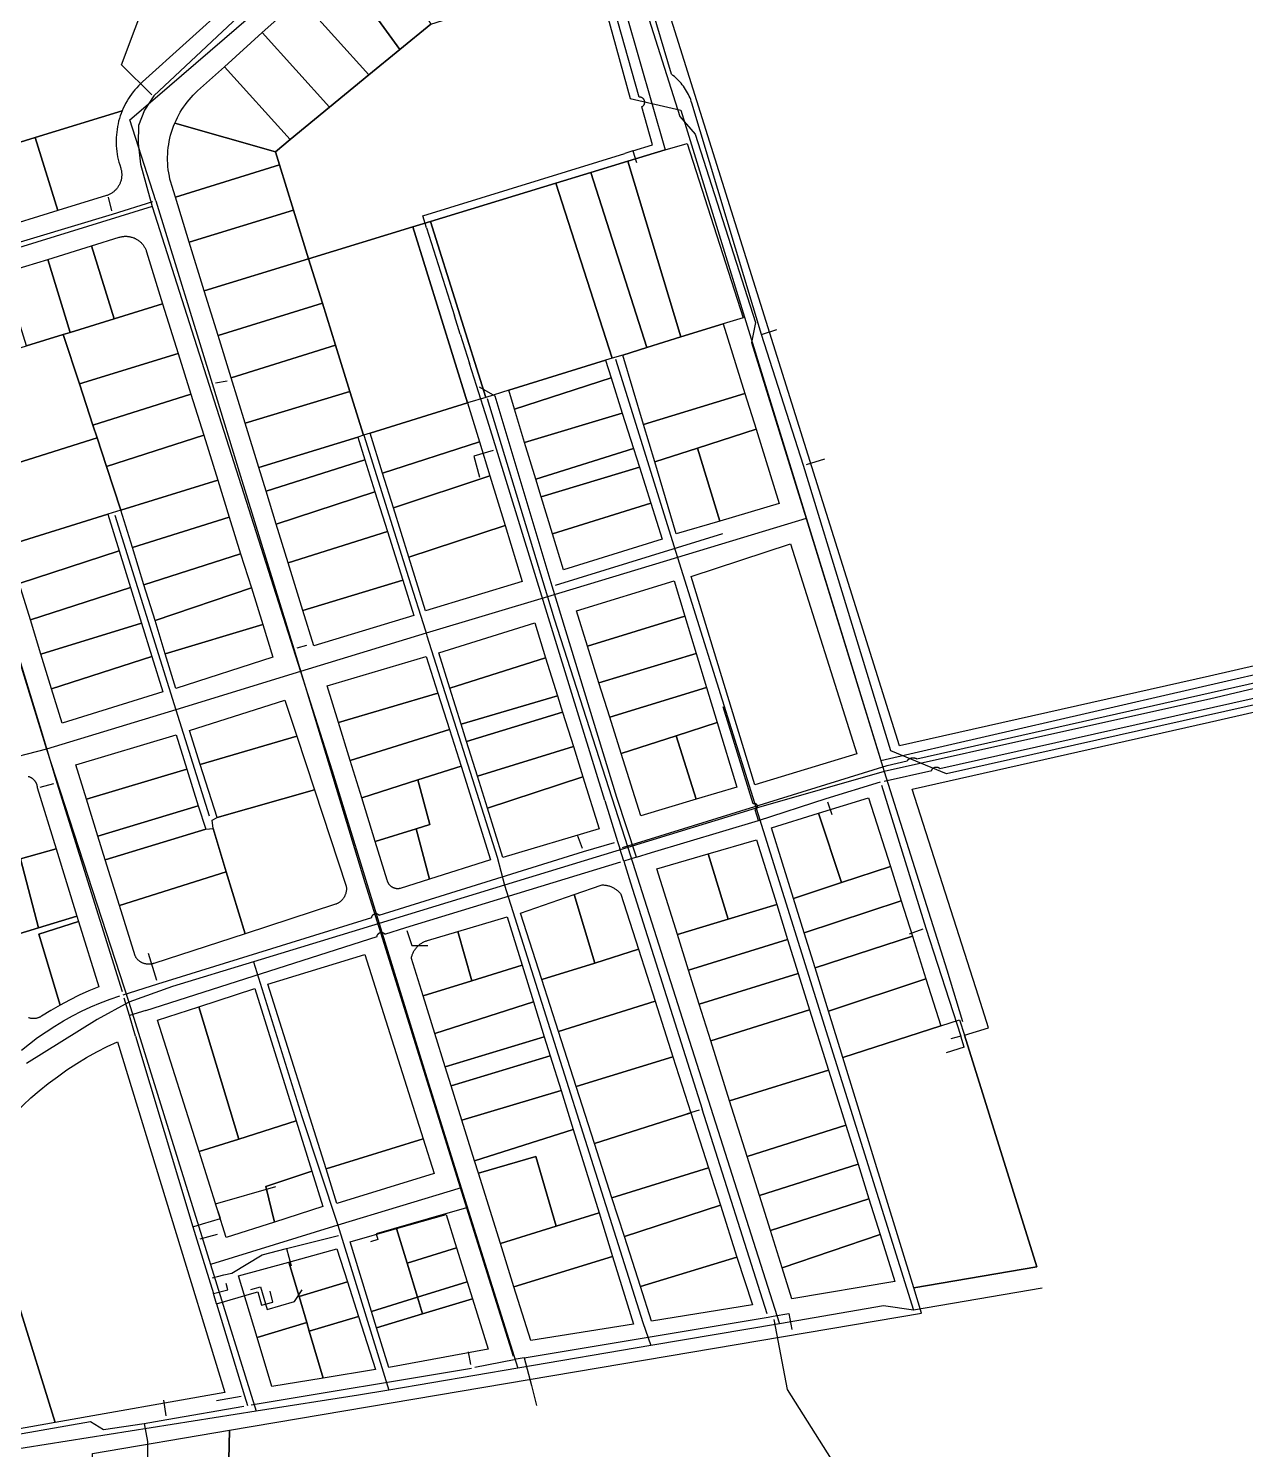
# Model space of a CAD drawing. Extents: x 1876309 to 1899261, y 443723 to 466661.
# Drawn here: x 1885375 to 1887048, y 452708 to 454662 of the extents above; entities that cross this region are included whole.
import ezdxf

# ---------------------------------------------------------------- set-up
doc = ezdxf.new("R2010")
doc.units = 0
doc.header["$MEASUREMENT"] = 0
for name, color, linetype in [('Parcels', 31, 'Continuous'), ('Roads', 7, 'Continuous'), ('Waterlines', 5, 'Continuous')]:
    doc.layers.add(name, color=color, linetype=linetype)

msp = doc.modelspace()

# ---------------------------------------------------------------- linework, layer by layer
at = {"layer": 'Parcels'}
for points in [[(1887092.1, 454943.9), (1887423.8, 453869.4), (1886998.8, 453771.7), (1886572.4, 453676), (1886251.4, 454698.6), (1886307.8, 454715.3), (1886647, 454815.7), (1887000, 454917.8), (1887092.1, 454943.9)], [(1885885.6, 454633.7), (1885802.4, 454747.9), (1885816.7, 454758), (1885831.3, 454767.7), (1885846.1, 454777), (1885861.2, 454785.8), (1885927.9, 454668.5), (1885885.6, 454633.7)], [(1885802.4, 454747.9), (1885885.6, 454633.7), (1885843, 454598.6), (1885748.3, 454703.6), (1885752.1, 454707.1), (1885768.4, 454721.2), (1885785.2, 454734.9), (1885802.4, 454747.9)], [(1885979.1, 454684.3), (1886033.4, 454701), (1886100.3, 454721.7), (1886170.6, 454743.4), (1886173.5, 454733.6), (1886189.3, 454680.3), (1886196.9, 454682.5), (1886250.1, 454495.4), (1886199.1, 454479.9), (1886148.1, 454464.3), (1886099.9, 454449.6), (1885927.6, 454397), (1885903.4, 454389.6), (1885759.9, 454345.8), (1885739.3, 454412.6), (1885720.1, 454474.7), (1885714.5, 454492.9), (1885734.7, 454509.6), (1885788.8, 454554.1), (1885843, 454598.6), (1885885.6, 454633.7), (1885927.9, 454668.5), (1885979.1, 454684.3)], [(1885748.3, 454703.6), (1885843, 454598.6), (1885788.8, 454554.1), (1885696.3, 454656.7), (1885748.3, 454703.6)], [(1885696.3, 454656.7), (1885788.8, 454554.1), (1885734.7, 454509.6), (1885644.3, 454609.8), (1885696.3, 454656.7)], [(1885734.7, 454509.6), (1885714.5, 454492.9), (1885576, 454532.3), (1885577.7, 454536.1), (1885579.5, 454539.9), (1885581.4, 454543.6), (1885583.5, 454547.3), (1885585.7, 454550.9), (1885588, 454554.4), (1885590.5, 454557.8), (1885593, 454561.2), (1885595.7, 454564.5), (1885598.5, 454567.6), (1885601.3, 454570.7), (1885604.3, 454573.7), (1885607.4, 454576.5), (1885644.3, 454609.8), (1885734.7, 454509.6)], [(1885415.1, 454412), (1885384.1, 454512.3), (1885503.6, 454549.2), (1885502.2, 454545.7), (1885501, 454542.1), (1885499.8, 454538.5), (1885498.8, 454534.8), (1885497.9, 454531.1), (1885497.2, 454527.4), (1885496.6, 454523.6), (1885496.1, 454519.9), (1885495.7, 454516.1), (1885495.5, 454512.3), (1885495.3, 454508.5), (1885495.4, 454504.7), (1885495.5, 454500.9), (1885495.8, 454497.2), (1885496.2, 454493.4), (1885496.8, 454489.6), (1885497.4, 454485.9), (1885498.3, 454482.2), (1885499.2, 454478.5), (1885500.2, 454474.9), (1885501.7, 454470.1), (1885502, 454469.1), (1885502.3, 454468.1), (1885502.5, 454467.1), (1885502.7, 454466), (1885502.8, 454465), (1885502.9, 454463.9), (1885503, 454462.9), (1885503, 454461.9), (1885503, 454460.8), (1885503, 454459.8), (1885502.9, 454458.7), (1885502.8, 454457.7), (1885502.7, 454456.6), (1885502.5, 454455.6), (1885502.3, 454454.6), (1885502.1, 454453.6), (1885501.8, 454452.6), (1885501.4, 454451.6), (1885501.1, 454450.6), (1885500.7, 454449.6), (1885500.3, 454448.6), (1885499.8, 454447.7), (1885499.3, 454446.8), (1885498.8, 454445.9), (1885498.3, 454445), (1885497.7, 454444.1), (1885497.1, 454443.3), (1885496.4, 454442.4), (1885495.7, 454441.6), (1885495.1, 454440.9), (1885494.3, 454440.1), (1885493.6, 454439.4), (1885492.8, 454438.7), (1885492, 454438), (1885491.2, 454437.3), (1885490.3, 454436.7), (1885489.5, 454436.1), (1885488.6, 454435.6), (1885487.7, 454435.1), (1885486.7, 454434.6), (1885485.8, 454434.1), (1885484.9, 454433.7), (1885483.9, 454433.3), (1885482.9, 454432.9), (1885481.9, 454432.6), (1885415.1, 454412)], [(1885576.8, 454430.5), (1885571.7, 454446.7), (1885570.5, 454450.9), (1885569.4, 454455.2), (1885568.5, 454459.4), (1885567.7, 454463.7), (1885567.1, 454468.1), (1885566.6, 454472.4), (1885566.3, 454476.8), (1885566.1, 454481.1), (1885566.1, 454485.5), (1885566.3, 454489.9), (1885566.6, 454494.2), (1885567, 454498.6), (1885567.6, 454502.9), (1885568.4, 454507.2), (1885569.2, 454511.5), (1885570.3, 454515.7), (1885571.5, 454519.9), (1885572.8, 454524.1), (1885574.3, 454528.2), (1885576, 454532.3), (1885714.5, 454492.9), (1885720.1, 454474.7), (1885576.8, 454430.5)], [(1885329, 454385.4), (1885298, 454485.7), (1885384.1, 454512.3), (1885415.1, 454412), (1885329, 454385.4)], [(1886272, 454238.2), (1886199.1, 454479.9), (1886250.1, 454495.4), (1886280.6, 454504.1), (1886357.4, 454264.6), (1886330.2, 454256.2), (1886272, 454238.2)], [(1885595.9, 454368.4), (1885576.8, 454430.5), (1885720.1, 454474.7), (1885739.3, 454412.6), (1885595.9, 454368.4)], [(1886272, 454238.2), (1886225.1, 454223.7), (1886148.1, 454464.3), (1886199.1, 454479.9), (1886272, 454238.2)], [(1886225.1, 454223.7), (1886192.2, 454213.4), (1886177.4, 454208.9), (1886099.9, 454449.6), (1886148.1, 454464.3), (1886225.1, 454223.7)], [(1886177.4, 454208.9), (1886168.4, 454206.1), (1886035.3, 454164.9), (1886003.6, 454155.1), (1885927.6, 454397), (1886099.9, 454449.6), (1886177.4, 454208.9)], [(1885739.3, 454412.6), (1885759.9, 454345.8), (1885616.6, 454301.5), (1885595.9, 454368.4), (1885739.3, 454412.6)], [(1886003.6, 454155.1), (1885978.6, 454147.4), (1885903.4, 454389.6), (1885927.6, 454397), (1886003.6, 454155.1)], [(1885461.4, 454363.4), (1885499.6, 454375.3), (1885500.6, 454375.6), (1885501.6, 454375.8), (1885502.7, 454376), (1885503.7, 454376.2), (1885504.7, 454376.4), (1885505.8, 454376.5), (1885506.8, 454376.6), (1885507.9, 454376.6), (1885508.9, 454376.6), (1885509.9, 454376.6), (1885511, 454376.5), (1885512, 454376.4), (1885513.1, 454376.3), (1885514.1, 454376.1), (1885515.1, 454375.9), (1885516.1, 454375.6), (1885517.1, 454375.3), (1885518.1, 454375), (1885519.1, 454374.7), (1885520.1, 454374.3), (1885521.1, 454373.8), (1885522, 454373.4), (1885522.9, 454372.9), (1885523.8, 454372.4), (1885524.7, 454371.8), (1885525.6, 454371.2), (1885526.4, 454370.6), (1885527.3, 454370), (1885528.1, 454369.3), (1885528.9, 454368.6), (1885529.6, 454367.9), (1885530.3, 454367.1), (1885531, 454366.4), (1885531.7, 454365.6), (1885532.4, 454364.7), (1885533, 454363.9), (1885533.6, 454363), (1885534.1, 454362.1), (1885534.7, 454361.2), (1885535.2, 454360.3), (1885535.6, 454359.4), (1885536, 454358.4), (1885536.4, 454357.4), (1885536.8, 454356.5), (1885537.1, 454355.5), (1885559.3, 454283.8), (1885492.4, 454263.1), (1885461.4, 454363.4)], [(1885903.4, 454389.6), (1885978.6, 454147.4), (1885844.6, 454105.9), (1885835.5, 454103.1), (1885816.7, 454163.4), (1885796.9, 454226.9), (1885778.9, 454284.7), (1885759.9, 454345.8), (1885903.4, 454389.6)], [(1885401.2, 454344.9), (1885461.4, 454363.4), (1885492.4, 454263.1), (1885432.2, 454244.5), (1885401.2, 454344.9)], [(1885341, 454326.3), (1885401.2, 454344.9), (1885432.2, 454244.5), (1885422.7, 454241.6), (1885372, 454225.9), (1885341, 454326.3)], [(1885635.5, 454240.1), (1885616.6, 454301.5), (1885759.9, 454345.8), (1885778.9, 454284.7), (1885635.5, 454240.1)], [(1885444.9, 454173.6), (1885422.7, 454241.6), (1885432.2, 454244.5), (1885492.4, 454263.1), (1885559.3, 454283.8), (1885580.6, 454215.6), (1885444.9, 454173.6)], [(1885778.9, 454284.7), (1885796.9, 454226.9), (1885653.5, 454182), (1885635.5, 454240.1), (1885778.9, 454284.7)], [(1885463.5, 454117.1), (1885469.2, 454099.4), (1885280.1, 454039.9), (1885234.6, 454188.7), (1885250.1, 454193.5), (1885270.9, 454199.9), (1885272.3, 454195.1), (1885311.8, 454207.3), (1885372, 454225.9), (1885422.7, 454241.6), (1885444.9, 454173.6), (1885463.5, 454117.1)], [(1886360.1, 454160.3), (1886220.6, 454118), (1886192.2, 454213.4), (1886225.1, 454223.7), (1886272, 454238.2), (1886330.2, 454256.2), (1886360.1, 454160.3)], [(1885796.9, 454226.9), (1885816.7, 454163.4), (1885672.7, 454119.6), (1885653.5, 454182), (1885796.9, 454226.9)], [(1885444.9, 454173.6), (1885580.6, 454215.6), (1885598, 454159.7), (1885463.5, 454117.1), (1885444.9, 454173.6)], [(1886175.9, 454182.2), (1886043.2, 454138.8), (1886035.3, 454164.9), (1886168.4, 454206.1), (1886175.9, 454182.2)], [(1886191.3, 454133.5), (1886057.1, 454093.3), (1886043.2, 454138.8), (1886175.9, 454182.2), (1886191.3, 454133.5)], [(1885482, 454060.3), (1885469.2, 454099.4), (1885463.5, 454117.1), (1885598, 454159.7), (1885615.7, 454103), (1885482, 454060.3)], [(1885816.7, 454163.4), (1885835.5, 454103.1), (1885827.5, 454100.6), (1885691.6, 454058.5), (1885672.7, 454119.6), (1885816.7, 454163.4)], [(1886235.9, 454066.6), (1886220.6, 454118), (1886360.1, 454160.3), (1886375.4, 454111.2), (1886294.8, 454085.4), (1886235.9, 454066.6)], [(1885995, 454093.8), (1885861.8, 454051.1), (1885844.6, 454105.9), (1885978.6, 454147.4), (1885995, 454093.8)], [(1886206.8, 454084.6), (1886072.5, 454042.7), (1886057.1, 454093.3), (1886191.3, 454133.5), (1886206.8, 454084.6)], [(1885482, 454060.3), (1885615.7, 454103), (1885635.1, 454041.1), (1885501.9, 453999.8), (1885482, 454060.3)], [(1885827.5, 454100.6), (1885837.3, 454069.4), (1885701.6, 454026.1), (1885691.6, 454058.5), (1885827.5, 454100.6)], [(1886294.8, 454085.4), (1886375.4, 454111.2), (1886407.3, 454009), (1886325.4, 453985.1), (1886294.8, 454085.4)], [(1885482, 454060.3), (1885501.9, 453999.8), (1885484, 453994.3), (1885345.8, 453951.6), (1885290, 453934.3), (1885262.1, 454017.9), (1885257.2, 454032.7), (1885280.1, 454039.9), (1885469.2, 454099.4), (1885482, 454060.3)], [(1886009.2, 454047.3), (1885876.7, 454003.1), (1885861.8, 454051.1), (1885995, 454093.8), (1886009.2, 454047.3)], [(1886214.8, 454059.3), (1886079.9, 454018.3), (1886072.5, 454042.7), (1886206.8, 454084.6), (1886214.8, 454059.3)], [(1886294.8, 454085.4), (1886325.4, 453985.1), (1886265.5, 453967.7), (1886235.9, 454066.6), (1886294.8, 454085.4)], [(1885837.3, 454069.4), (1885851.2, 454025.1), (1885715.6, 453980.6), (1885701.6, 454026.1), (1885837.3, 454069.4)], [(1886030.1, 453979), (1885897.8, 453935.6), (1885876.7, 454003.1), (1886009.2, 454047.3), (1886030.1, 453979)], [(1886230.5, 454009.7), (1886095.3, 453967.6), (1886079.9, 454018.3), (1886214.8, 454059.3), (1886230.5, 454009.7)], [(1885517.8, 453948.5), (1885501.9, 453999.8), (1885635.1, 454041.1), (1885650.9, 453990.4), (1885517.8, 453948.5)], [(1885851.2, 454025.1), (1885868.3, 453970.6), (1885732, 453927.6), (1885715.6, 453980.6), (1885851.2, 454025.1)], [(1886230.5, 454009.7), (1886246.1, 453960.3), (1886110.5, 453917.8), (1886095.3, 453967.6), (1886230.5, 454009.7)], [(1885499.6, 453944), (1885362, 453899.2), (1885345.8, 453951.6), (1885484, 453994.3), (1885499.6, 453944)], [(1885517.8, 453948.5), (1885650.9, 453990.4), (1885666.5, 453940.2), (1885533.5, 453897.5), (1885517.8, 453948.5)], [(1885868.3, 453970.6), (1885889.4, 453903.7), (1885752.2, 453862), (1885732, 453927.6), (1885868.3, 453970.6)], [(1885897.8, 453935.6), (1886030.1, 453979), (1886053.8, 453902), (1885920.9, 453861.6), (1885897.8, 453935.6)], [(1885515.1, 453893.9), (1885377.4, 453849), (1885362, 453899.2), (1885499.6, 453944), (1885515.1, 453893.9)], [(1886422.9, 453953.8), (1886513.9, 453664.8), (1886373.4, 453622.2), (1886286.2, 453909), (1886422.9, 453953.8)], [(1885533.5, 453897.5), (1885666.5, 453940.2), (1885681.3, 453893.1), (1885548.8, 453848.1), (1885533.5, 453897.5)], [(1885530.4, 453844.5), (1885391.8, 453802.2), (1885377.4, 453849), (1885515.1, 453893.9), (1885530.4, 453844.5)], [(1885562.9, 453802.3), (1885548.8, 453848.1), (1885681.3, 453893.1), (1885697.1, 453842.6), (1885562.9, 453802.3)], [(1885889.4, 453903.7), (1885904.7, 453855.2), (1885767.2, 453813.3), (1885752.2, 453862), (1885889.4, 453903.7)], [(1886277.5, 453854.1), (1886143.4, 453813), (1886128.2, 453861.4), (1886262.7, 453903), (1886277.5, 453854.1)], [(1886293, 453802.7), (1886159.3, 453762.4), (1886143.4, 453813), (1886277.5, 453854.1), (1886293, 453802.7)], [(1885544.6, 453798.7), (1885406.5, 453754.3), (1885391.8, 453802.2), (1885530.4, 453844.5), (1885544.6, 453798.7)], [(1885562.9, 453802.3), (1885697.1, 453842.6), (1885711, 453798), (1885577.6, 453754.8), (1885562.9, 453802.3)], [(1885954.3, 453755.1), (1885939.1, 453803.9), (1886070.9, 453845), (1886085.9, 453796.9), (1885954.3, 453755.1)], [(1885544.6, 453798.7), (1885559.7, 453750), (1885421.2, 453707), (1885406.5, 453754.3), (1885544.6, 453798.7)], [(1885800.9, 453708.2), (1885785.4, 453758.3), (1885921.8, 453798.8), (1885937.8, 453748.2), (1885800.9, 453708.2)], [(1886102.3, 453744.7), (1885969.9, 453705.6), (1885954.3, 453755.1), (1886085.9, 453796.9), (1886102.3, 453744.7)], [(1886159.3, 453762.4), (1886293, 453802.7), (1886307.2, 453756.1), (1886174.2, 453715.2), (1886159.3, 453762.4)], [(1885953.7, 453698.2), (1885817.1, 453656), (1885800.9, 453708.2), (1885937.8, 453748.2), (1885953.7, 453698.2)], [(1886189.8, 453665.5), (1886174.2, 453715.2), (1886307.2, 453756.1), (1886321.8, 453707.9), (1886265.3, 453689.8), (1886189.8, 453665.5)], [(1885610.9, 453650.2), (1885596, 453697.1), (1885727.4, 453738.9), (1885743.8, 453689.1), (1885610.9, 453650.2)], [(1886109.3, 453722.2), (1885977.3, 453681.9), (1885969.9, 453705.6), (1886102.3, 453744.7), (1886109.3, 453722.2)], [(1886124.1, 453675), (1885992.2, 453634.3), (1885977.3, 453681.9), (1886109.3, 453722.2), (1886124.1, 453675)], [(1885592.5, 453643.9), (1885454.6, 453602.6), (1885440, 453649.8), (1885577.7, 453691.1), (1885592.5, 453643.9)], [(1885910.3, 453629), (1885833.1, 453604.6), (1885817.1, 453656), (1885953.7, 453698.2), (1885969.6, 453647.8), (1885910.3, 453629)], [(1886265.3, 453689.8), (1886292.8, 453602.4), (1886216.7, 453579.9), (1886189.8, 453665.5), (1886265.3, 453689.8)], [(1886265.3, 453689.8), (1886321.8, 453707.9), (1886348.7, 453619), (1886292.8, 453602.4), (1886265.3, 453689.8)], [(1885768, 453615.5), (1885634.1, 453577.5), (1885610.9, 453650.2), (1885743.8, 453689.1), (1885768, 453615.5)], [(1886124.1, 453675), (1886137.2, 453633.2), (1886006, 453590.3), (1885992.2, 453634.3), (1886124.1, 453675)], [(1885608.3, 453593.5), (1885470.3, 453551.9), (1885454.6, 453602.6), (1885592.5, 453643.9), (1885608.3, 453593.5)], [(1885926.2, 453492.6), (1885907.8, 453561.9), (1885926.9, 453567.8), (1885910.3, 453629), (1885969.6, 453647.8), (1886010.2, 453519.4), (1885926.2, 453492.6)], [(1886137.2, 453633.2), (1886159.5, 453562), (1886027.3, 453522.6), (1886006, 453590.3), (1886137.2, 453633.2)], [(1885646.6, 453502.9), (1885628.6, 453562.3), (1885627.3, 453573.6), (1885634.1, 453577.5), (1885768, 453615.5), (1885811.7, 453482.8), (1885811.8, 453482.1), (1885811.9, 453481.3), (1885811.9, 453480.5), (1885812, 453479.7), (1885812, 453479), (1885811.9, 453478.2), (1885811.9, 453477.4), (1885811.8, 453476.6), (1885811.7, 453475.9), (1885811.6, 453475.1), (1885811.4, 453474.3), (1885811.2, 453473.6), (1885811, 453472.8), (1885810.8, 453472.1), (1885810.5, 453471.3), (1885810.2, 453470.6), (1885809.9, 453469.9), (1885809.5, 453469.2), (1885809.2, 453468.5), (1885808.8, 453467.8), (1885808.4, 453467.2), (1885808, 453466.5), (1885807.5, 453465.9), (1885807, 453465.3), (1885806.5, 453464.7), (1885806, 453464.1), (1885805.5, 453463.5), (1885804.9, 453463), (1885804.4, 453462.4), (1885803.8, 453461.9), (1885803.2, 453461.4), (1885802.5, 453461), (1885801.9, 453460.5), (1885801.2, 453460.1), (1885800.6, 453459.7), (1885799.9, 453459.3), (1885799.2, 453459), (1885798.5, 453458.6), (1885797.8, 453458.3), (1885797, 453458.1), (1885672.6, 453417.6), (1885646.6, 453502.9)], [(1885833.1, 453604.6), (1885910.3, 453629), (1885926.9, 453567.8), (1885907.8, 453561.9), (1885851.7, 453544.6), (1885833.1, 453604.6)], [(1885618.5, 453561.2), (1885480.4, 453519.3), (1885470.3, 453551.9), (1885608.3, 453593.5), (1885618.5, 453561.2)], [(1886493, 453487.8), (1886461.4, 453583.4), (1886529.9, 453604.6), (1886560, 453509.9), (1886493, 453487.8)], [(1886493, 453487.8), (1886426.8, 453465.8), (1886396.6, 453563.3), (1886461.4, 453583.4), (1886493, 453487.8)], [(1885628.6, 453562.3), (1885646.6, 453502.9), (1885499.8, 453456.6), (1885480.4, 453519.3), (1885618.5, 453561.2), (1885628.6, 453562.3)], [(1885907.8, 453561.9), (1885926.2, 453492.6), (1885886.1, 453479.8), (1885885.6, 453479.7), (1885885.1, 453479.6), (1885884.6, 453479.6), (1885884.1, 453479.5), (1885883.5, 453479.5), (1885883, 453479.4), (1885882.5, 453479.4), (1885882, 453479.4), (1885881.5, 453479.5), (1885881, 453479.5), (1885880.5, 453479.6), (1885880, 453479.7), (1885879.5, 453479.8), (1885879, 453479.9), (1885878.5, 453480), (1885878, 453480.2), (1885877.5, 453480.3), (1885877.1, 453480.5), (1885876.6, 453480.7), (1885876.1, 453480.9), (1885875.7, 453481.2), (1885875.2, 453481.4), (1885874.8, 453481.7), (1885874.4, 453481.9), (1885874, 453482.2), (1885873.6, 453482.5), (1885873.2, 453482.9), (1885872.8, 453483.2), (1885872.4, 453483.5), (1885872, 453483.9), (1885871.7, 453484.3), (1885871.4, 453484.7), (1885871, 453485.1), (1885870.7, 453485.5), (1885870.4, 453485.9), (1885870.2, 453486.3), (1885869.9, 453486.7), (1885869.7, 453487.2), (1885869.4, 453487.6), (1885869.2, 453488.1), (1885869, 453488.6), (1885868.8, 453489), (1885868.7, 453489.5), (1885868.5, 453490), (1885868.4, 453490.5), (1885868.2, 453491), (1885851.7, 453544.6), (1885907.8, 453561.9)], [(1885413, 453534.1), (1885441.5, 453441.5), (1885388.7, 453425.5), (1885363.8, 453520.4), (1885413, 453534.1)], [(1886336.8, 453437.4), (1886309.5, 453527.5), (1886375.8, 453546.8), (1886403.7, 453457.6), (1886336.8, 453437.4)], [(1885363.8, 453520.4), (1885388.7, 453425.5), (1885332.6, 453408.5), (1885302.2, 453503.3), (1885356.3, 453518.3), (1885363.8, 453520.4)], [(1886336.8, 453437.4), (1886267.1, 453416.5), (1886238.8, 453506.8), (1886309.5, 453527.5), (1886336.8, 453437.4)], [(1885646.6, 453502.9), (1885672.6, 453417.6), (1885547, 453376.7), (1885546.3, 453376.5), (1885545.6, 453376.3), (1885544.9, 453376.1), (1885544.1, 453376), (1885543.4, 453375.8), (1885542.7, 453375.7), (1885542, 453375.7), (1885541.2, 453375.6), (1885540.5, 453375.6), (1885539.8, 453375.6), (1885539, 453375.6), (1885538.3, 453375.7), (1885537.6, 453375.7), (1885536.9, 453375.8), (1885536.1, 453376), (1885535.4, 453376.1), (1885534.7, 453376.3), (1885534, 453376.5), (1885533.3, 453376.7), (1885532.6, 453377), (1885532, 453377.2), (1885531.3, 453377.5), (1885530.6, 453377.9), (1885530, 453378.2), (1885529.3, 453378.6), (1885528.7, 453379), (1885528.1, 453379.4), (1885527.5, 453379.8), (1885527, 453380.3), (1885526.4, 453380.7), (1885525.8, 453381.2), (1885525.3, 453381.7), (1885524.8, 453382.2), (1885524.3, 453382.8), (1885523.9, 453383.4), (1885523.4, 453383.9), (1885523, 453384.5), (1885522.6, 453385.1), (1885522.2, 453385.8), (1885521.8, 453386.4), (1885521.5, 453387), (1885499.8, 453456.6), (1885646.6, 453502.9)], [(1886426.8, 453465.8), (1886493, 453487.8), (1886560, 453509.9), (1886575, 453462.7), (1886441.4, 453418.9), (1886426.8, 453465.8)], [(1886153.7, 453377.3), (1886125, 453471.5), (1886162.4, 453484.5), (1886163.5, 453484.6), (1886164.6, 453484.6), (1886165.7, 453484.6), (1886166.8, 453484.5), (1886167.9, 453484.4), (1886169, 453484.2), (1886170.1, 453484), (1886171.2, 453483.8), (1886172.2, 453483.5), (1886173.3, 453483.2), (1886174.3, 453482.9), (1886175.4, 453482.5), (1886176.4, 453482.1), (1886177.4, 453481.7), (1886178.4, 453481.2), (1886179.4, 453480.7), (1886180.4, 453480.1), (1886181.3, 453479.5), (1886182.2, 453478.9), (1886183.1, 453478.3), (1886184, 453477.6), (1886184.8, 453476.9), (1886185.7, 453476.1), (1886186.5, 453475.4), (1886187.2, 453474.6), (1886188, 453473.8), (1886188.7, 453472.9), (1886189.4, 453472), (1886213.7, 453396.2), (1886153.7, 453377.3)], [(1886153.7, 453377.3), (1886080.7, 453354.4), (1886051.3, 453445.8), (1886125, 453471.5), (1886153.7, 453377.3)], [(1886403.7, 453457.6), (1886418.7, 453409.8), (1886282.5, 453367.4), (1886267.1, 453416.5), (1886336.8, 453437.4), (1886403.7, 453457.6)], [(1886441.4, 453418.9), (1886575, 453462.7), (1886590.4, 453414.1), (1886456.4, 453370.6), (1886441.4, 453418.9)], [(1885984.4, 453353), (1885965, 453420.5), (1886033, 453440.6), (1886053.5, 453374.5), (1885984.4, 453353)], [(1885443.8, 453434.3), (1885471.4, 453344.6), (1885457.8, 453339), (1885444.4, 453332.9), (1885431.3, 453326.4), (1885418.3, 453319.5), (1885388.8, 453416.8), (1885443.8, 453434.3)], [(1885984.4, 453353), (1885917.4, 453332), (1885901.3, 453383.4), (1885901.5, 453384.5), (1885901.7, 453385.5), (1885902, 453386.5), (1885902.3, 453387.6), (1885902.6, 453388.6), (1885903, 453389.6), (1885903.4, 453390.6), (1885903.8, 453391.5), (1885904.3, 453392.5), (1885904.8, 453393.4), (1885905.3, 453394.3), (1885905.9, 453395.3), (1885906.5, 453396.1), (1885907.1, 453397), (1885907.8, 453397.8), (1885908.5, 453398.7), (1885909.2, 453399.5), (1885909.9, 453400.2), (1885910.7, 453401), (1885911.5, 453401.7), (1885912.3, 453402.4), (1885913.1, 453403), (1885914, 453403.7), (1885914.9, 453404.3), (1885915.8, 453404.8), (1885916.7, 453405.4), (1885917.6, 453405.9), (1885918.6, 453406.3), (1885919.6, 453406.8), (1885920.6, 453407.2), (1885921.6, 453407.6), (1885922.6, 453407.9), (1885923.6, 453408.2), (1885965, 453420.5), (1885984.4, 453353)], [(1886282.5, 453367.4), (1886418.7, 453409.8), (1886433.4, 453362.8), (1886297.2, 453320.9), (1886282.5, 453367.4)], [(1886456.4, 453370.6), (1886590.4, 453414.1), (1886609, 453355.5), (1886474.9, 453310.9), (1886456.4, 453370.6)], [(1885917.7, 453135.3), (1885784, 453094.3), (1885703.9, 453348.2), (1885837.2, 453388.8), (1885917.7, 453135.3)], [(1886153.7, 453377.3), (1886213.7, 453396.2), (1886236.6, 453324.6), (1886103.6, 453283.2), (1886080.7, 453354.4), (1886153.7, 453377.3)], [(1885984.4, 453353), (1886053.5, 453374.5), (1886069.3, 453323.7), (1885933.5, 453280.3), (1885917.4, 453332), (1885984.4, 453353)], [(1886449, 453312.9), (1886313.1, 453270.2), (1886297.2, 453320.9), (1886433.4, 453362.8), (1886449, 453312.9)], [(1885742.9, 453160.2), (1885663.9, 453135.2), (1885608.9, 453317), (1885686.2, 453342.1), (1885742.9, 453160.2)], [(1886474.9, 453310.9), (1886609, 453355.5), (1886629.6, 453290.8), (1886494.6, 453247.5), (1886474.9, 453310.9)], [(1886069.3, 453323.7), (1886084.1, 453276), (1885947.8, 453234.7), (1885933.5, 453280.3), (1886069.3, 453323.7)], [(1886261, 453248.3), (1886127.9, 453207.5), (1886103.6, 453283.2), (1886236.6, 453324.6), (1886261, 453248.3)], [(1885609.4, 453117.9), (1885552.3, 453298.6), (1885608.9, 453317), (1885663.9, 453135.2), (1885609.4, 453117.9)], [(1886475, 453229.9), (1886339, 453187.6), (1886313.1, 453270.2), (1886449, 453312.9), (1886475, 453229.9)], [(1886662.1, 453278), (1886761.2, 452959.4), (1886592.1, 452930.7), (1886494.6, 453247.5), (1886629.6, 453290.8), (1886655.3, 453299), (1886662.1, 453278)], [(1885360.5, 452909.4), (1885300.4, 453102.5), (1885308.9, 453114.7), (1885317.7, 453126.6), (1885326.9, 453138.2), (1885336.5, 453149.6), (1885346.4, 453160.6), (1885356.7, 453171.3), (1885367.3, 453181.6), (1885378.2, 453191.7), (1885389.4, 453201.3), (1885401.8, 453211.4), (1885414.6, 453221), (1885427.7, 453230.2), (1885441.1, 453239), (1885454.7, 453247.2), (1885468.7, 453255), (1885482.9, 453262.3), (1885497.4, 453269.1), (1885644.6, 452786.9), (1885411.4, 452745.5), (1885360.5, 452909.4)], [(1885947.8, 453234.7), (1886084.1, 453276), (1886092.3, 453249.6), (1885956.1, 453208.2), (1885947.8, 453234.7)], [(1885970.8, 453161.1), (1885956.1, 453208.2), (1886092.3, 453249.6), (1886107.1, 453201.9), (1885970.8, 453161.1)], [(1886261, 453248.3), (1886285.6, 453171.2), (1886153.2, 453128.9), (1886127.9, 453207.5), (1886261, 453248.3)], [(1886339, 453187.6), (1886475, 453229.9), (1886498.7, 453154.3), (1886363, 453111.1), (1886339, 453187.6)], [(1886107.1, 453201.9), (1886123.8, 453148.4), (1885988.3, 453105.1), (1885970.8, 453161.1), (1886107.1, 453201.9)], [(1886153.2, 453128.9), (1886285.6, 453171.2), (1886309.8, 453095.7), (1886177.1, 453054.6), (1886153.2, 453128.9)], [(1885713.1, 453021), (1885646.7, 452999.9), (1885609.4, 453117.9), (1885663.9, 453135.2), (1885742.9, 453160.2), (1885764.4, 453091), (1885701.2, 453069.8), (1885713.1, 453021)], [(1886100.3, 453015.4), (1886072.6, 453111.3), (1885993.5, 453088.5), (1885988.3, 453105.1), (1886123.8, 453148.4), (1886159.4, 453033.8), (1886100.3, 453015.4)], [(1886363, 453111.1), (1886498.7, 453154.3), (1886515.5, 453100.8), (1886379.9, 453057.5), (1886363, 453111.1)], [(1885917.7, 453135.3), (1885932.8, 453087.7), (1885799, 453046.6), (1885784, 453094.3), (1885917.7, 453135.3)], [(1886100.3, 453015.4), (1886023.8, 452991.5), (1885993.5, 453088.5), (1886072.6, 453111.3), (1886100.3, 453015.4)], [(1885764.4, 453091), (1885779.6, 453042.3), (1885713.1, 453021), (1885701.2, 453069.8), (1885764.4, 453091)], [(1886177.1, 453054.6), (1886309.8, 453095.7), (1886326.3, 453044.3), (1886194.2, 453001.3), (1886177.1, 453054.6)], [(1886379.9, 453057.5), (1886515.5, 453100.8), (1886530.4, 453053.2), (1886395, 453009.4), (1886379.9, 453057.5)], [(1886545.8, 453003.8), (1886411.1, 452958.1), (1886395, 453009.4), (1886530.4, 453053.2), (1886545.8, 453003.8)], [(1885963.4, 452985.5), (1885895.4, 452964.7), (1885881, 453012.1), (1885949, 453031.4), (1885963.4, 452985.5)], [(1886100.3, 453015.4), (1886159.4, 453033.8), (1886178, 452973.8), (1886042.3, 452932.2), (1886023.8, 452991.5), (1886100.3, 453015.4)], [(1886194.2, 453001.3), (1886326.3, 453044.3), (1886349.1, 452972.8), (1886216.4, 452932.3), (1886194.2, 453001.3)], [(1885846.6, 452898.1), (1885817, 452994), (1885881, 453012.1), (1885895.4, 452964.7), (1885909.8, 452917.6), (1885846.6, 452898.1)], [(1886545.8, 453003.8), (1886566.1, 452939.2), (1886424.5, 452915.4), (1886411.1, 452958.1), (1886545.8, 453003.8)], [(1885732.7, 452966.1), (1885798.9, 452984.2), (1885813.3, 452938.9), (1885746.8, 452918.8), (1885732.7, 452966.1)], [(1885963.4, 452985.5), (1885978.1, 452938.7), (1885909.8, 452917.6), (1885895.4, 452964.7), (1885963.4, 452985.5)], [(1886042.3, 452932.2), (1886178, 452973.8), (1886206.9, 452880.8), (1886065.4, 452858.1), (1886042.3, 452932.2)], [(1886216.4, 452932.3), (1886349.1, 452972.8), (1886370.2, 452907.1), (1886231.7, 452884.8), (1886216.4, 452932.3)], [(1885689.2, 452862.5), (1885663.8, 452947.3), (1885732.7, 452966.1), (1885746.8, 452918.8), (1885757.5, 452883), (1885689.2, 452862.5)], [(1885761, 452871), (1885757.5, 452883), (1885746.8, 452918.8), (1885813.3, 452938.9), (1885828.5, 452891.3), (1885761, 452871)], [(1885916.8, 452894.8), (1885909.8, 452917.6), (1885978.1, 452938.7), (1885985.3, 452915.6), (1885916.8, 452894.8)], [(1885278.9, 452836.2), (1885265.8, 452881.8), (1885302, 452892.3), (1885360.5, 452909.4), (1885411.4, 452745.5), (1885315.5, 452728.5), (1885307.5, 452845.5), (1885278.9, 452836.2)], [(1885853.5, 452875.6), (1885846.6, 452898.1), (1885909.8, 452917.6), (1885916.8, 452894.8), (1885853.5, 452875.6)], [(1885853.5, 452875.6), (1885916.8, 452894.8), (1885985.3, 452915.6), (1886007, 452846.5), (1885870.4, 452820.9), (1885853.5, 452875.6)], [(1885780.2, 452806.5), (1885761, 452871), (1885828.5, 452891.3), (1885851.9, 452818.2), (1885780.2, 452806.5)], [(1885689.2, 452862.5), (1885757.5, 452883), (1885761, 452871), (1885780.2, 452806.5), (1885709.4, 452795), (1885689.2, 452862.5)], [(1885462.6, 452702.8), (1885651.3, 452734.8), (1885645.4, 452468.8), (1885457.9, 452472.7), (1885462.6, 452702.8)]]:
    msp.add_lwpolyline(points, close=True, dxfattribs=at)
for points in [[(1885711.9, 454751.6), (1885531.6, 454589), (1885528.9, 454586.4), (1885526.2, 454583.7), (1885523.6, 454581), (1885521.1, 454578.1), (1885518.7, 454575.2), (1885516.5, 454572.2), (1885514.3, 454569.1), (1885512.2, 454565.9), (1885510.3, 454562.7), (1885508.4, 454559.4), (1885506.7, 454556.1), (1885505.1, 454552.7), (1885503.6, 454549.2), (1885384.1, 454512.3), (1885298, 454485.7)], [(1885645.4, 452468.8), (1885651.3, 452734.8), (1886602.8, 452896), (1886592.1, 452930.7), (1886761.2, 452959.4), (1886662.1, 453278), (1886695, 453288.2), (1886681.1, 453331.5), (1886589.9, 453616.5), (1886998.8, 453708.5), (1887487.6, 453820.1)], [(1885374.4, 453634), (1885375, 453633.8), (1885375.6, 453633.6), (1885376.2, 453633.4), (1885376.7, 453633.1), (1885377.3, 453632.9), (1885377.8, 453632.6), (1885378.3, 453632.3), (1885378.8, 453632), (1885379.3, 453631.7), (1885379.8, 453631.3), (1885380.3, 453630.9), (1885380.8, 453630.6), (1885381.2, 453630.2), (1885381.7, 453629.8), (1885382.1, 453629.3), (1885382.5, 453628.9), (1885382.9, 453628.4), (1885383.3, 453628), (1885383.6, 453627.5), (1885384, 453627), (1885384.3, 453626.5), (1885384.6, 453625.9), (1885384.9, 453625.4), (1885385.2, 453624.9), (1885385.4, 453624.3), (1885385.7, 453623.8), (1885385.9, 453623.2), (1885386.1, 453622.6), (1885386.3, 453622.1), (1885386.4, 453621.5), (1885386.5, 453620.9), (1885386.7, 453620.3), (1885386.8, 453619.7), (1885386.8, 453619.1), (1885386.9, 453618.5), (1885413, 453534.1), (1885363.8, 453520.4)], [(1885332.6, 453408.5), (1885388.7, 453425.5), (1885388.7, 453425.5), (1885441.5, 453441.5), (1885443.8, 453434.3), (1885388.8, 453416.8), (1885418.3, 453319.5), (1885405.3, 453312), (1885392.5, 453304.1), (1885391.9, 453303.7), (1885391.3, 453303.3), (1885390.7, 453303), (1885390.1, 453302.7), (1885389.5, 453302.4), (1885388.8, 453302.2), (1885388.2, 453302), (1885387.5, 453301.7), (1885386.8, 453301.6), (1885386.2, 453301.4), (1885385.5, 453301.2), (1885384.8, 453301.1), (1885384.1, 453301), (1885383.4, 453301), (1885382.8, 453300.9), (1885382.1, 453300.9), (1885381.4, 453300.9), (1885380.7, 453300.9), (1885380, 453301), (1885379.3, 453301), (1885378.6, 453301.1), (1885377.9, 453301.2), (1885377.3, 453301.4), (1885376.6, 453301.5), (1885375.9, 453301.7), (1885375.3, 453301.9), (1885374.6, 453302.2)]]:
    msp.add_lwpolyline(points, dxfattribs=at)
at = {"layer": 'Roads'}
for p, q in [((1885545.1, 454417.4), (1885749, 453778.3)), ((1886181.8, 454207.6), (1886267.2, 453935)), ((1886005.5, 454153.7), (1886088.6, 453880.9)), ((1885493.6, 453993.3), (1885577.4, 453725.5)), ((1886444.1, 453988.5), (1886267.2, 453935)), ((1886444.1, 453988.5), (1886551.6, 453640.6)), ((1885316.7, 453939.9), (1885399.6, 453671.4)), ((1886267.2, 453935), (1886088.6, 453880.9)), ((1886267.2, 453935), (1886375.6, 453590.3)), ((1886088.6, 453880.9), (1885921.7, 453830.7)), ((1885921.7, 453830.7), (1885749, 453778.3)), ((1885749, 453778.3), (1885577.4, 453725.5)), ((1885577.4, 453725.5), (1885399.6, 453671.4)), ((1885577.4, 453725.5), (1885623.1, 453579.6)), ((1885399.6, 453671.4), (1885248.6, 453632.4)), ((1885399.6, 453671.4), (1885512.7, 453323.3)), ((1886551.6, 453640.6), (1886375.6, 453590.3)), ((1886375.6, 453590.3), (1886199, 453536.1)), ((1886375.6, 453590.3), (1886591.8, 452900.1)), ((1886199, 453536.1), (1886029.6, 453484.4)), ((1886199, 453536.1), (1886407.6, 452881.2)), ((1886029.6, 453484.4), (1885857.1, 453431.7)), ((1885857.1, 453431.7), (1885684.3, 453379)), ((1885969.8, 453068.3), (1885800.1, 453017)), ((1885969.8, 453068.3), (1886047.6, 452820.3)), ((1885800.1, 453017), (1885625.2, 452962.5)), ((1885800.1, 453017), (1885870.5, 452790.1)), ((1885625.2, 452962.5), (1885688.1, 452760.8)), ((1886768.6, 452930.2), (1886591.8, 452900.1)), ((1886407.6, 452881.2), (1886230.5, 452851.1)), ((1886230.5, 452851.1), (1886047.6, 452820.3)), ((1886047.6, 452820.3), (1885870.5, 452790.1))]:
    msp.add_line(p, q, dxfattribs=at)
for points in [[(1885976.5, 454885), (1885926.9, 454865.5), (1885840.5, 454822.3), (1885699.5, 454712.9), (1885547.3, 454569.9), (1885534.3, 454550.3), (1885526.2, 454529.2), (1885525.4, 454504.7), (1885529, 454475.6), (1885545.1, 454417.4)], [(1886222.1, 454694.4), (1886270.3, 454541.6), (1886291.6, 454517.1), (1886374.5, 454258), (1886368.9, 454230.4), (1886444.1, 453988.5)], [(1885545.1, 454417.4), (1885182.7, 454305.9), (1885149.5, 454298.5), (1885113.8, 454296.6), (1885079.6, 454301.5), (1885044.4, 454313.7), (1885015.1, 454329.8), (1884995, 454347.4)], [(1885835.8, 454103.2), (1885897.6, 453907.6), (1885920.6, 453833.9), (1885921.7, 453830.7)], [(1886088.6, 453880.9), (1886097.9, 453850.6), (1886199, 453536.1)], [(1887459, 453849.4), (1886998.8, 453740), (1886782.2, 453692.2), (1886551.6, 453640.6)], [(1885921.7, 453830.7), (1885922.8, 453827.4), (1886019.2, 453522.7), (1886029.6, 453484.4)], [(1885749, 453778.3), (1885792.5, 453641.5), (1885857.1, 453431.7)], [(1886551.6, 453640.6), (1886637.6, 453367.8), (1886659.2, 453296.8)], [(1886029.6, 453484.4), (1886219.5, 452882.8), (1886230.5, 452851.1)], [(1885857.1, 453431.7), (1885920.6, 453225.2), (1885969.8, 453068.3)], [(1885684.3, 453379), (1885572.8, 453344.9), (1885512.7, 453323.3)], [(1885684.3, 453379), (1885750.8, 453166.3), (1885800.1, 453017)], [(1885512.7, 453323.3), (1885469.2, 453299.5), (1885372, 453239.1)], [(1885512.7, 453323.3), (1885609, 453014.7), (1885625.2, 452962.5)], [(1886591.8, 452900.1), (1886550.5, 452905.7), (1886407.6, 452881.2)], [(1885870.5, 452790.1), (1885828.8, 452783), (1885688.1, 452760.8)], [(1885688.1, 452760.8), (1885254.4, 452692.1), (1885245.5, 452690.3)]]:
    msp.add_lwpolyline(points, dxfattribs=at)
at = {"layer": 'Waterlines', "color": 5}
for p, q in [((1886205.9, 454494.2), (1886194.8, 454490.7)), ((1886205.9, 454494.2), (1886211, 454478)), ((1885922.3, 454388.1), (1885960.6, 454267.2)), ((1885968.6, 454242.2), (1885960.6, 454267.2)), ((1885968.6, 454242.2), (1885981.4, 454201.8)), ((1886383, 454241.6), (1886403.7, 454248.6)), ((1885991, 454171.5), (1885981.4, 454201.8)), ((1885632, 454175.1), (1885647.8, 454178.1)), ((1885627.4, 454174.2), (1885666.5, 454047)), ((1886006.2, 454123.6), (1885991, 454171.5)), ((1886018.6, 454083.8), (1886006.2, 454123.6)), ((1886013.9, 454082.3), (1885987, 454074.2)), ((1886167.4, 453600.6), (1886018.6, 454083.8)), ((1885987, 454074.2), (1885995.2, 454045.3)), ((1886444.9, 454062.8), (1886469.9, 454070.5)), ((1885666.5, 454047), (1885739.7, 453809.2)), ((1886099.6, 453897), (1886329.5, 453968.1)), ((1886183.7, 453604.7), (1886094.9, 453895.5)), ((1885739.7, 453809.2), (1885837.2, 453487.9)), ((1885744.4, 453810.6), (1885757.5, 453814.4)), ((1886471.9, 453603.3), (1886546.6, 453626.5)), ((1886548, 453622), (1886608.6, 453425.3)), ((1886167.4, 453600.6), (1886184.8, 453544.2)), ((1886210.8, 453522.8), (1886183.7, 453604.7)), ((1886378.5, 453573.1), (1886471.9, 453603.3)), ((1886473.4, 453598.9), (1886479.3, 453581.6)), ((1886231.5, 453529.1), (1886378.5, 453573.1)), ((1886136.5, 453534.8), (1886129.8, 453553.3)), ((1886138.1, 453530.5), (1886180.8, 453543.1)), ((1886184.8, 453544.2), (1886187.8, 453534.8)), ((1886193.3, 453517.5), (1886187.8, 453534.8)), ((1885893.5, 453426.2), (1886189.3, 453516.3)), ((1886210.8, 453522.8), (1886193.3, 453517.5)), ((1886193.3, 453517.5), (1886202.7, 453487.7)), ((1886210.8, 453522.8), (1886231.5, 453529.1)), ((1885837.2, 453487.9), (1885866.1, 453396)), ((1886202.7, 453487.7), (1886301.3, 453176.1)), ((1886604.6, 453423.8), (1886585.7, 453416.9)), ((1886608.6, 453425.3), (1886656.8, 453276.9)), ((1885866.1, 453396), (1885977.2, 453040.7)), ((1886661.7, 453261.7), (1886636.6, 453253.9)), ((1886656.8, 453276.9), (1886643, 453273)), ((1886661.7, 453261.7), (1886656.8, 453276.9)), ((1886297.3, 453174.9), (1886280.5, 453169.8)), ((1886390.4, 452894.9), (1886301.3, 453176.1)), ((1885977.2, 453040.7), (1885924.6, 453025.6)), ((1885977.2, 453040.7), (1886041.1, 452836.6)), ((1885600.9, 453014.6), (1885614.1, 453018.5)), ((1885600.9, 453014.6), (1885606.4, 452996.5)), ((1885606.4, 452996.5), (1885622.9, 452943.4)), ((1885610.9, 452997.8), (1885634.5, 453004.5)), ((1885729.8, 452984.7), (1885794, 453000.9)), ((1885794, 453000.9), (1885800.9, 453002.5)), ((1885855, 452997), (1885845, 452994)), ((1885729.8, 452984.7), (1885736, 452961)), ((1885622.9, 452943.4), (1885629.1, 452923)), ((1885633.4, 452908.8), (1885629.1, 452923)), ((1885633.4, 452908.8), (1885682, 452923)), ((1885633.4, 452908.8), (1885672, 452782.1)), ((1886372.5, 452887.1), (1886391.8, 452890.5)), ((1886391.8, 452890.5), (1886398.9, 452891.7)), ((1886398.9, 452891.7), (1886420.2, 452895.4)), ((1886420.2, 452895.4), (1886424.7, 452873.1)), ((1886056.3, 452834.5), (1886372.5, 452887.1)), ((1885982.9, 452825), (1885979.8, 452842.7)), ((1885988.7, 452821.3), (1886042.5, 452832.2)), ((1886056.3, 452834.5), (1886042.5, 452832.2)), ((1886056.3, 452834.5), (1886066.7, 452796.3)), ((1885680.9, 452769.8), (1885983.8, 452820.3)), ((1886066.7, 452796.3), (1886073.6, 452769)), ((1885564.3, 452754.5), (1885560.8, 452776.1)), ((1885667.1, 452781.2), (1885633.2, 452775.1)), ((1885672, 452782.1), (1885676, 452769)), ((1885565.1, 452749.6), (1885671.1, 452768.1))]:
    msp.add_line(p, q, dxfattribs=at)
at = {"layer": 'Waterlines', "color": 1}
msp.add_line((1886440.5, 454061.5), (1886383, 454241.6), dxfattribs=at)
for points in [[(1886383, 454241.6), (1886287.1, 454559.8), (1886286.3, 454562.2), (1886285.4, 454564.7), (1886284.5, 454567.1), (1886283.4, 454569.5), (1886282.3, 454571.8), (1886281.1, 454574.1), (1886279.8, 454576.4), (1886278.5, 454578.6), (1886277, 454580.8), (1886275.5, 454582.9), (1886273.9, 454585), (1886272.3, 454587), (1886270.6, 454589), (1886268.8, 454590.9), (1886266.9, 454592.7), (1886265, 454594.5), (1886263.1, 454596.2), (1886261, 454597.8), (1886259, 454599.4), (1886155.7, 454947)], [(1887434.2, 453816.3), (1887138.6, 453749.8), (1886637.4, 453637.3), (1886560.7, 453669.3), (1886440.5, 454061.5)]]:
    msp.add_lwpolyline(points, dxfattribs=at)
at = {"layer": 'Waterlines', "color": 3}
msp.add_lwpolyline([(1886106.9, 454913), (1886202, 454566), (1886272, 454550), (1886547, 453656), (1887551, 453887), (1887617.2, 453666.2)], dxfattribs=at)
at = {"layer": 'Waterlines', "color": 5}
for points in [[(1885544.4, 454571), (1885502.5, 454612.2), (1885540.4, 454712.8), (1885524.3, 454865.8)], [(1886205.9, 454494.2), (1886232.9, 454502.5), (1886218.2, 454554.8), (1886218.4, 454554.9), (1886218.7, 454555), (1886218.9, 454555.1), (1886219.1, 454555.2), (1886219.3, 454555.4), (1886219.5, 454555.5), (1886219.6, 454555.6), (1886219.8, 454555.8), (1886220, 454556), (1886220.2, 454556.1), (1886220.4, 454556.3), (1886220.5, 454556.5), (1886220.7, 454556.6), (1886220.8, 454556.8), (1886221, 454557), (1886221.1, 454557.2), (1886221.2, 454557.4), (1886221.4, 454557.6), (1886221.5, 454557.8), (1886221.6, 454558), (1886221.7, 454558.2), (1886221.8, 454558.5), (1886221.9, 454558.7), (1886221.9, 454558.9), (1886222, 454559.1), (1886222.1, 454559.4), (1886222.1, 454559.6), (1886222.2, 454559.8), (1886222.2, 454560.1), (1886222.2, 454560.3), (1886222.3, 454560.5), (1886222.3, 454560.8), (1886222.3, 454561), (1886222.3, 454561.3), (1886222.3, 454561.5), (1886222.2, 454561.7), (1886222.2, 454562), (1886222.2, 454562.2), (1886222.1, 454562.4), (1886222.1, 454562.7), (1886222, 454562.9), (1886222, 454563.1), (1886221.9, 454563.4), (1886221.8, 454563.6), (1886221.7, 454563.8), (1886221.6, 454564), (1886221.5, 454564.2), (1886221.4, 454564.4), (1886221.3, 454564.7), (1886221.1, 454564.9), (1886221, 454565), (1886220.9, 454565.2), (1886220.7, 454565.4), (1886220.6, 454565.6), (1886220.4, 454565.8), (1886220.2, 454566), (1886220.1, 454566.1), (1886219.9, 454566.3), (1886219.7, 454566.4), (1886219.5, 454566.6), (1886219.3, 454566.7), (1886219.1, 454566.8), (1886218.9, 454567), (1886218.7, 454567.1), (1886218.5, 454567.2), (1886218.3, 454567.3), (1886218.1, 454567.4), (1886217.8, 454567.5), (1886217.6, 454567.6), (1886217.4, 454567.6), (1886217.2, 454567.7), (1886216.9, 454567.8), (1886216.7, 454567.8), (1886216.5, 454567.8), (1886216.2, 454567.9), (1886216, 454567.9), (1886215.7, 454567.9), (1886215.5, 454567.9), (1886215.3, 454567.9), (1886215, 454567.9), (1886214.8, 454567.9), (1886214.6, 454567.9), (1886175.2, 454708.4)], [(1885549, 454566.5), (1885680.6, 454679.6)], [(1885514.3, 454536.8), (1885549, 454566.5)], [(1885550.1, 454425.6), (1885514.3, 454536.8)], [(1885922.3, 454388.1), (1885916.9, 454405), (1886194.8, 454490.7)], [(1885489.3, 454411.7), (1885484.7, 454430.6)], [(1885490.4, 454407.2), (1885545.9, 454424.3)], [(1885550.1, 454425.6), (1885627.4, 454174.2)], [(1885169.8, 454310.8), (1885490.4, 454407.2)], [(1886094.9, 453895.5), (1886016.5, 454157), (1885995, 454169.2)], [(1885320.6, 453930), (1885393.4, 453692.5)], [(1886191.8, 453536), (1886555.4, 453649), (1886583, 453655.2), (1886583.2, 453655.5), (1886583.4, 453655.8), (1886583.6, 453656), (1886583.8, 453656.3), (1886584.1, 453656.5), (1886584.3, 453656.8), (1886584.6, 453657), (1886584.8, 453657.2), (1886585.1, 453657.5), (1886585.4, 453657.7), (1886585.7, 453657.9), (1886586, 453658), (1886586.2, 453658.2), (1886586.6, 453658.4), (1886586.9, 453658.5), (1886587.2, 453658.7), (1886587.5, 453658.8), (1886587.8, 453658.9), (1886588.2, 453659), (1886588.5, 453659.1), (1886588.8, 453659.2), (1886589.2, 453659.3), (1886589.5, 453659.4), (1886589.8, 453659.4), (1886590.2, 453659.5), (1886590.5, 453659.5), (1886590.9, 453659.5), (1886591.2, 453659.5), (1886591.6, 453659.5), (1886591.9, 453659.5), (1886592.3, 453659.5), (1886592.6, 453659.4), (1886592.9, 453659.4), (1886593.3, 453659.3), (1886593.6, 453659.2), (1886594, 453659.1), (1886594.3, 453659), (1886594.6, 453658.9), (1886594.9, 453658.8), (1886595.3, 453658.7), (1886595.6, 453658.5), (1886595.9, 453658.4), (1886596.2, 453658.2), (1887099, 453771.5)], [(1886551.3, 453627.5), (1886617, 453642.2), (1886617, 453642.4), (1886617.1, 453642.6), (1886617.2, 453642.9), (1886617.3, 453643.1), (1886617.4, 453643.3), (1886617.5, 453643.5), (1886617.6, 453643.7), (1886617.7, 453643.9), (1886617.8, 453644), (1886618, 453644.2), (1886618.1, 453644.4), (1886618.3, 453644.6), (1886618.4, 453644.7), (1886618.6, 453644.9), (1886618.7, 453645.1), (1886618.9, 453645.2), (1886619.1, 453645.4), (1886619.2, 453645.5), (1886619.4, 453645.6), (1886619.6, 453645.8), (1886619.8, 453645.9), (1886620, 453646), (1886620.2, 453646.1), (1886620.4, 453646.2), (1886620.6, 453646.3), (1886620.8, 453646.4), (1886621, 453646.5), (1886621.2, 453646.5), (1886621.5, 453646.6), (1886621.7, 453646.7), (1886621.9, 453646.7), (1886622.1, 453646.8), (1886622.3, 453646.8), (1886622.6, 453646.8), (1886622.8, 453646.8), (1886623, 453646.8), (1886623.2, 453646.8), (1886623.5, 453646.8), (1886623.7, 453646.8), (1886623.9, 453646.8), (1886624.1, 453646.8), (1886624.4, 453646.7), (1886624.6, 453646.7), (1886624.8, 453646.6), (1886625, 453646.6), (1886625.2, 453646.5), (1886625.5, 453646.5), (1886625.7, 453646.4), (1886625.9, 453646.3), (1886626.1, 453646.2), (1886626.3, 453646.1), (1886626.5, 453646), (1886626.7, 453645.9), (1886626.9, 453645.7), (1886627.1, 453645.6), (1886627.2, 453645.5), (1886627.4, 453645.3), (1886627.6, 453645.2), (1886627.7, 453645), (1886627.9, 453644.9), (1886628.1, 453644.7), (1887137.3, 453758.7)], [(1886378.5, 453573.1), (1886373.9, 453588), (1886374, 453588), (1886374.2, 453588), (1886374.3, 453588.1), (1886374.5, 453588.1), (1886374.6, 453588.2), (1886374.8, 453588.2), (1886374.9, 453588.3), (1886375, 453588.3), (1886375.2, 453588.4), (1886375.3, 453588.5), (1886375.4, 453588.6), (1886375.5, 453588.7), (1886375.7, 453588.7), (1886375.8, 453588.8), (1886375.9, 453588.9), (1886376, 453589), (1886376.1, 453589.1), (1886376.2, 453589.2), (1886376.3, 453589.3), (1886376.4, 453589.5), (1886376.5, 453589.6), (1886376.6, 453589.7), (1886376.7, 453589.8), (1886376.8, 453589.9), (1886376.8, 453590.1), (1886376.9, 453590.2), (1886377, 453590.3), (1886377, 453590.5), (1886377.1, 453590.6), (1886377.2, 453590.7), (1886377.2, 453590.9), (1886377.2, 453591), (1886377.3, 453591.2), (1886377.3, 453591.3), (1886377.3, 453591.5), (1886377.4, 453591.6), (1886377.4, 453591.8), (1886377.4, 453591.9), (1886377.4, 453592.1), (1886377.4, 453592.2), (1886377.4, 453592.4), (1886377.4, 453592.5), (1886377.4, 453592.7), (1886377.4, 453592.8), (1886377.3, 453592.9), (1886377.3, 453593.1), (1886377.3, 453593.2), (1886377.2, 453593.4), (1886377.2, 453593.5), (1886377.1, 453593.7), (1886377.1, 453593.8), (1886377, 453593.9), (1886377, 453594.1), (1886376.9, 453594.2), (1886376.8, 453594.3), (1886376.7, 453594.5), (1886376.7, 453594.6), (1886376.6, 453594.7), (1886376.5, 453594.8), (1886376.4, 453595), (1886376.3, 453595.1), (1886376.2, 453595.2), (1886376.1, 453595.3), (1886376, 453595.4), (1886375.9, 453595.5), (1886375.7, 453595.6), (1886375.6, 453595.7), (1886375.5, 453595.7), (1886375.4, 453595.8), (1886375.3, 453595.9), (1886375.1, 453596), (1886375, 453596), (1886374.9, 453596.1), (1886374.7, 453596.2), (1886374.6, 453596.2), (1886374.4, 453596.3), (1886374.3, 453596.3), (1886374.2, 453596.4), (1886374, 453596.4), (1886373.9, 453596.4), (1886373.7, 453596.4), (1886373.6, 453596.5), (1886373.4, 453596.5), (1886373.3, 453596.5), (1886373.1, 453596.5), (1886373, 453596.5), (1886372.8, 453596.5), (1886372.7, 453596.5), (1886372.5, 453596.4), (1886372.4, 453596.4), (1886372.2, 453596.4), (1886372.1, 453596.4), (1886371.9, 453596.3), (1886371.8, 453596.3), (1886371.7, 453596.2), (1886371.5, 453596.2), (1886371.4, 453596.1), (1886330.1, 453729.6)], [(1885393.4, 453692.5), (1885414, 453625.2)], [(1885409.3, 453623.9), (1885390.6, 453618.7)], [(1885414, 453625.2), (1885503.5, 453338.3)], [(1885552.7, 453348.7), (1885847, 453440.1), (1885847, 453440.3), (1885847, 453440.5), (1885847.1, 453440.7), (1885847.1, 453440.9), (1885847.1, 453441.1), (1885847.2, 453441.2), (1885847.3, 453441.4), (1885847.3, 453441.6), (1885847.4, 453441.8), (1885847.5, 453442), (1885847.6, 453442.2), (1885847.7, 453442.3), (1885847.8, 453442.5), (1885847.9, 453442.7), (1885848, 453442.8), (1885848.1, 453443), (1885848.2, 453443.1), (1885848.3, 453443.3), (1885848.5, 453443.4), (1885848.6, 453443.6), (1885848.7, 453443.7), (1885848.9, 453443.8), (1885849, 453444), (1885849.2, 453444.1), (1885849.3, 453444.2), (1885849.5, 453444.3), (1885849.7, 453444.4), (1885849.8, 453444.5), (1885850, 453444.6), (1885850.2, 453444.7), (1885850.4, 453444.8), (1885850.6, 453444.8), (1885850.7, 453444.9), (1885850.9, 453445), (1885851.1, 453445), (1885851.3, 453445.1), (1885851.5, 453445.1), (1885851.7, 453445.2), (1885851.9, 453445.2), (1885852.1, 453445.2), (1885852.3, 453445.2), (1885852.5, 453445.2), (1885852.7, 453445.2), (1885852.9, 453445.2), (1885853, 453445.2), (1885853.2, 453445.2), (1885853.4, 453445.2), (1885853.6, 453445.1), (1885853.8, 453445.1), (1885854, 453445), (1885854.2, 453445), (1885854.4, 453444.9), (1885854.6, 453444.9), (1885854.8, 453444.8), (1885854.9, 453444.7), (1885855.1, 453444.6), (1885855.3, 453444.5), (1885855.5, 453444.5), (1885855.6, 453444.4), (1885855.8, 453444.2), (1885855.9, 453444.1), (1885856.1, 453444), (1885856.3, 453443.9), (1885856.4, 453443.8), (1885856.5, 453443.6), (1885856.7, 453443.5), (1885856.8, 453443.3), (1885856.9, 453443.2), (1886138.1, 453530.5)], [(1885536.3, 453312.2), (1885854.1, 453413.6), (1885854.1, 453413.8), (1885854.2, 453414), (1885854.2, 453414.2), (1885854.2, 453414.4), (1885854.3, 453414.7), (1885854.3, 453414.9), (1885854.4, 453415.1), (1885854.4, 453415.3), (1885854.5, 453415.5), (1885854.6, 453415.7), (1885854.7, 453415.9), (1885854.8, 453416), (1885854.9, 453416.2), (1885855, 453416.4), (1885855.1, 453416.6), (1885855.2, 453416.8), (1885855.3, 453416.9), (1885855.4, 453417.1), (1885855.6, 453417.3), (1885855.7, 453417.4), (1885855.9, 453417.6), (1885856, 453417.7), (1885856.2, 453417.9), (1885856.3, 453418), (1885856.5, 453418.1), (1885856.7, 453418.3), (1885856.8, 453418.4), (1885857, 453418.5), (1885857.2, 453418.6), (1885857.4, 453418.7), (1885857.6, 453418.8), (1885857.8, 453418.9), (1885857.9, 453419), (1885858.1, 453419.1), (1885858.3, 453419.1), (1885858.5, 453419.2), (1885858.8, 453419.2), (1885859, 453419.3), (1885859.2, 453419.3), (1885859.4, 453419.4), (1885859.6, 453419.4), (1885859.8, 453419.4), (1885860, 453419.4), (1885860.2, 453419.4), (1885860.4, 453419.4), (1885860.6, 453419.4), (1885860.8, 453419.4), (1885861.1, 453419.3), (1885861.3, 453419.3), (1885861.5, 453419.3), (1885861.7, 453419.2), (1885861.9, 453419.2), (1885862.1, 453419.1), (1885862.3, 453419), (1885862.5, 453419), (1885862.7, 453418.9), (1885862.9, 453418.8), (1885863.1, 453418.7), (1885863.2, 453418.6), (1885863.4, 453418.5), (1885863.6, 453418.4), (1885863.8, 453418.2), (1885863.9, 453418.1), (1885864.1, 453418), (1885864.3, 453417.8), (1885864.4, 453417.7), (1885864.6, 453417.5), (1885864.7, 453417.4), (1885864.8, 453417.2), (1885865, 453417.1), (1885893.5, 453426.2)], [(1885895, 453421.8), (1885901.8, 453401.5), (1885923.8, 453401.5)], [(1885551.2, 453353.4), (1885540, 453390.2)], [(1885504.9, 453333.5), (1885552.7, 453348.7)], [(1885365.1, 453257.5), (1885376.1, 453266.3), (1885387.4, 453274.8), (1885399, 453282.8), (1885410.9, 453290.5), (1885423, 453297.8), (1885435.3, 453304.6), (1885447.9, 453311), (1885460.7, 453316.9), (1885473.7, 453322.4), (1885486.9, 453327.5), (1885500.3, 453332.1)], [(1885513.5, 453305), (1885506.4, 453328.8)], [(1885536.3, 453312.2), (1885513.5, 453305)], [(1885522, 453276.7), (1885513.5, 453305)], [(1885522, 453276.7), (1885600.9, 453014.6)], [(1885614.1, 453018.5), (1885639, 453026), (1885632, 453046), (1885715, 453070)], [(1885924.6, 453025.6), (1885853, 453005), (1885855, 452997)], [(1885627.7, 452944.5), (1885643.6, 452948.3), (1885654.3, 452950.8), (1885696.1, 452976.2), (1885729.8, 452984.7)], [(1885629.1, 452923), (1885649, 452928), (1885646.7, 452936.5)], [(1885680.7, 452928.5), (1885694, 452932), (1885703, 452901), (1885740.8, 452911.8), (1885751, 452928)], [(1885682, 452923), (1885690, 452925), (1885695.3, 452906.8), (1885711, 452911), (1885707, 452926)], [(1886399.8, 452887), (1886418, 452791), (1886539, 452599), (1886539.8, 452576)], [(1885324, 452723), (1885460, 452747), (1885478, 452736)], [(1885478, 452736), (1885533.8, 452744.2)], [(1885533.8, 452744.2), (1885565.1, 452749.6)], [(1885533.8, 452744.2), (1885538.5, 452719.1)], [(1885538.5, 452719.1), (1885539, 452513)]]:
    msp.add_lwpolyline(points, dxfattribs=at)

doc.saveas('drawing.dxf')
